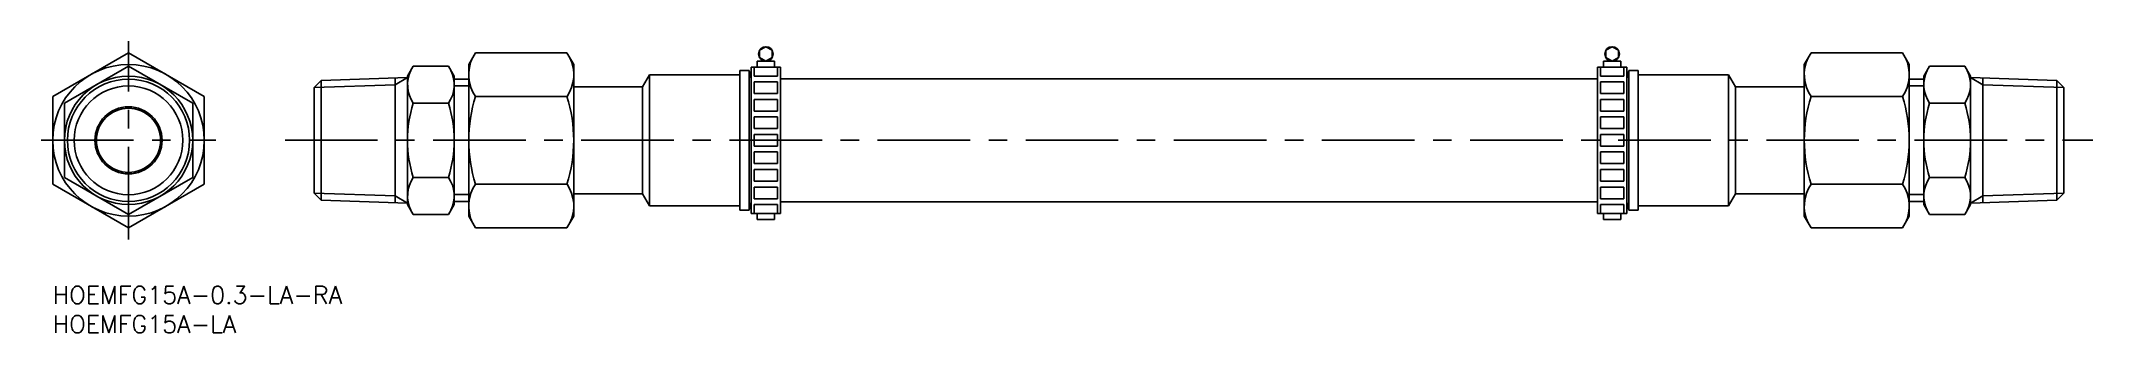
# Model space of a CAD drawing. Extents: x -2 to 350, y -8 to 42.
import ezdxf

# ---------------------------------------------------------------- set-up
doc = ezdxf.new("R2010")
doc.units = 0
doc.header["$LTSCALE"] = 0.5
doc.linetypes.add('CENTER', pattern=[50.8, 31.75, -6.35, 6.35, -6.35])
for name, color, linetype in [('MSM_CENTER', 1, 'CENTER'), ('MSM_CONTINUOUS', 7, 'CONTINUOUS'), ('MSM_NARROW', 5, 'CONTINUOUS'), ('MSM_PART_NUMBER', 7, 'CONTINUOUS')]:
    doc.layers.add(name, color=color, linetype=linetype)
doc.styles.get("Standard").update_dxf_attribs({"font": 'txt.shx', "height": 3, "bigfont": 'bigfont.shx'})

# ---------------------------------------------------------------- blocks, each defined once
blk = doc.blocks.new('*U11')
at = {"layer": 'MSM_PART_NUMBER'}
blk.add_text('HOEMFG15A-0.3-LA-RA', height=3, dxfattribs=at).set_placement((0, -3))
blk = doc.blocks.new('*U12')
at = {"layer": 'MSM_PART_NUMBER'}
blk.add_text('HOEMFG15A-LA', height=3, dxfattribs=at).set_placement((0, -8))

msp = doc.modelspace()

# ---------------------------------------------------------------- linework, layer by layer
at = {"layer": 'MSM_CENTER'}
for p, q in [((13, 8), (13, 42.02)), ((-2, 25.01), (28, 25.01)), ((39.84, 25.01), (349.84, 25.01))]:
    msp.add_line(p, q, dxfattribs=at)
at = {"layer": 'MSM_CONTINUOUS'}
for p, q in [((0, 32.52), (13, 40.02)), ((26, 32.52), (13, 40.02)), ((71.34, 38.01), (72.5, 40.02)), ((72.5, 40.02), (88.18, 40.02)), ((89.34, 38.01), (88.18, 40.02)), ((121.21, 40.44), (122.29, 41.06)), ((121.21, 39.19), (121.21, 40.44)), ((122.29, 38.56), (121.21, 39.19)), ((122.29, 41.06), (123.37, 40.44)), ((123.37, 39.19), (122.29, 38.56)), ((123.37, 40.44), (123.37, 39.19)), ((267.39, 41.06), (266.31, 40.44)), ((266.31, 40.44), (266.31, 39.19)), ((266.31, 39.19), (267.39, 38.56)), ((268.48, 40.44), (267.39, 41.06)), ((267.39, 38.56), (268.48, 39.19)), ((268.48, 39.19), (268.48, 40.44)), ((300.34, 38.01), (301.5, 40.02)), ((317.18, 40.02), (301.5, 40.02)), ((318.34, 38.01), (317.18, 40.02)), ((2, 31.36), (13, 37.71)), ((13, 37.71), (24, 31.36)), ((46.05, 35.25), (44.84, 34.04)), ((46.05, 35.25), (60.84, 35.76)), ((46.05, 35.25), (46.05, 14.78)), ((58.7, 35.69), (58.7, 14.33)), ((60.84, 36.01), (61.82, 37.71)), ((60.84, 36.01), (60.84, 14.01)), ((61.82, 37.71), (67.86, 37.71)), ((68.84, 36.01), (67.86, 37.71)), ((68.84, 36.01), (68.84, 14.01)), ((68.84, 35.49), (71.34, 35.49)), ((71.34, 38.01), (71.34, 12.01)), ((89.34, 38.01), (89.34, 12.01)), ((102.34, 36.21), (101.16, 34.16)), ((102.34, 36.21), (102.34, 13.81)), ((102.34, 36.21), (117.84, 36.21)), ((117.84, 36.96), (119.42, 36.96)), ((117.84, 36.96), (117.84, 13.06)), ((119.42, 36.96), (119.79, 35.56)), ((119.42, 36.96), (119.42, 13.06)), ((124.79, 37.56), (119.79, 37.56)), ((119.79, 37.56), (119.79, 12.46)), ((120.29, 37.56), (120.29, 36.01)), ((124.29, 36.01), (120.29, 36.01)), ((123.79, 38.56), (120.79, 38.56)), ((120.79, 38.56), (120.79, 37.56)), ((123.79, 38.56), (123.79, 37.56)), ((124.29, 37.56), (124.29, 36.01)), ((124.79, 37.56), (124.79, 12.46)), ((264.89, 35.56), (124.79, 35.56)), ((264.89, 37.56), (269.89, 37.56)), ((264.89, 37.56), (264.89, 12.46)), ((265.39, 37.56), (265.39, 36.01)), ((265.39, 36.01), (269.39, 36.01)), ((265.89, 38.56), (268.89, 38.56)), ((265.89, 38.56), (265.89, 37.56)), ((268.89, 38.56), (268.89, 37.56)), ((269.39, 37.56), (269.39, 36.01)), ((269.89, 37.56), (269.89, 12.46)), ((270.27, 36.96), (269.89, 35.56)), ((271.84, 36.96), (270.27, 36.96)), ((270.27, 13.06), (270.27, 36.96)), ((271.84, 36.96), (271.84, 13.06)), ((287.34, 36.21), (271.84, 36.21)), ((287.34, 13.81), (287.34, 36.21)), ((287.34, 36.21), (288.53, 34.16)), ((300.34, 12.01), (300.34, 38.01)), ((318.34, 12.01), (318.34, 38.01)), ((320.84, 35.49), (318.34, 35.49)), ((320.84, 36.01), (321.82, 37.71)), ((320.84, 14.01), (320.84, 36.01)), ((327.86, 37.71), (321.82, 37.71)), ((328.84, 36.01), (327.86, 37.71)), ((328.84, 14.01), (328.84, 36.01)), ((343.64, 35.25), (328.84, 35.76)), ((330.98, 14.33), (330.98, 35.69)), ((343.64, 14.78), (343.64, 35.25)), ((343.64, 35.25), (344.84, 34.04)), ((0, 17.51), (0, 32.52)), ((26, 17.51), (26, 32.52)), ((44.84, 15.98), (44.84, 34.04)), ((72.5, 32.52), (88.18, 32.52)), ((89.34, 34.16), (101.16, 34.16)), ((101.16, 34.16), (101.16, 15.86)), ((124.29, 35.01), (120.29, 35.01)), ((120.29, 35.01), (120.29, 33.01)), ((124.29, 33.01), (120.29, 33.01)), ((124.29, 32.01), (120.29, 32.01)), ((120.29, 32.01), (120.29, 30.01)), ((124.29, 35.01), (124.29, 33.01)), ((124.29, 32.01), (124.29, 30.01)), ((265.39, 35.01), (269.39, 35.01)), ((265.39, 35.01), (265.39, 33.01)), ((265.39, 33.01), (269.39, 33.01)), ((265.39, 32.01), (269.39, 32.01)), ((265.39, 32.01), (265.39, 30.01)), ((269.39, 35.01), (269.39, 33.01)), ((269.39, 32.01), (269.39, 30.01)), ((288.53, 15.86), (288.53, 34.16)), ((300.34, 34.16), (288.53, 34.16)), ((317.18, 32.52), (301.5, 32.52)), ((344.84, 34.04), (344.84, 15.98)), ((2, 18.66), (2, 31.36)), ((24, 18.66), (24, 31.36)), ((61.82, 31.36), (67.86, 31.36)), ((68.84, 31.36), (68.86, 31.36)), ((124.29, 30.01), (120.29, 30.01)), ((124.29, 29.01), (120.29, 29.01)), ((120.29, 29.01), (120.29, 27.01)), ((124.29, 29.01), (124.29, 27.01)), ((265.39, 30.01), (269.39, 30.01)), ((265.39, 29.01), (269.39, 29.01)), ((265.39, 29.01), (265.39, 27.01)), ((269.39, 29.01), (269.39, 27.01)), ((320.84, 31.36), (320.82, 31.36)), ((327.86, 31.36), (321.82, 31.36)), ((124.29, 27.01), (120.29, 27.01)), ((124.29, 26.01), (120.29, 26.01)), ((120.29, 26.01), (120.29, 24.01)), ((124.29, 26.01), (124.29, 24.01)), ((265.39, 27.01), (269.39, 27.01)), ((265.39, 26.01), (269.39, 26.01)), ((265.39, 26.01), (265.39, 24.01)), ((269.39, 26.01), (269.39, 24.01)), ((124.29, 24.01), (120.29, 24.01)), ((124.29, 23.01), (120.29, 23.01)), ((120.29, 21.01), (120.29, 23.01)), ((124.29, 21.01), (124.29, 23.01)), ((265.39, 24.01), (269.39, 24.01)), ((265.39, 23.01), (269.39, 23.01)), ((265.39, 21.01), (265.39, 23.01)), ((269.39, 21.01), (269.39, 23.01)), ((2, 18.66), (13, 12.31)), ((13, 12.31), (24, 18.66)), ((61.82, 18.66), (67.86, 18.66)), ((68.84, 18.66), (68.86, 18.66)), ((124.29, 21.01), (120.29, 21.01)), ((124.29, 20.01), (120.29, 20.01)), ((120.29, 18.01), (120.29, 20.01)), ((124.29, 18.01), (120.29, 18.01)), ((124.29, 18.01), (124.29, 20.01)), ((265.39, 21.01), (269.39, 21.01)), ((265.39, 20.01), (269.39, 20.01)), ((265.39, 18.01), (265.39, 20.01)), ((265.39, 18.01), (269.39, 18.01)), ((269.39, 18.01), (269.39, 20.01)), ((320.84, 18.66), (320.82, 18.66)), ((327.86, 18.66), (321.82, 18.66)), ((0, 17.51), (13, 10)), ((13, 10), (26, 17.51)), ((46.05, 14.78), (44.84, 15.98)), ((46.05, 14.78), (60.84, 14.26)), ((68.84, 14.53), (71.34, 14.53)), ((72.5, 17.51), (88.18, 17.51)), ((89.34, 15.86), (101.16, 15.86)), ((102.34, 13.81), (101.16, 15.86)), ((119.42, 13.06), (119.79, 14.46)), ((124.29, 17.01), (120.29, 17.01)), ((120.29, 15.01), (120.29, 17.01)), ((124.29, 15.01), (120.29, 15.01)), ((124.29, 15.01), (124.29, 17.01)), ((264.89, 14.46), (124.79, 14.46)), ((265.39, 17.01), (269.39, 17.01)), ((265.39, 15.01), (265.39, 17.01)), ((265.39, 15.01), (269.39, 15.01)), ((269.39, 15.01), (269.39, 17.01)), ((270.27, 13.06), (269.89, 14.46)), ((287.34, 13.81), (288.53, 15.86)), ((300.34, 15.86), (288.53, 15.86)), ((317.18, 17.51), (301.5, 17.51)), ((320.84, 14.53), (318.34, 14.53)), ((343.64, 14.78), (328.84, 14.26)), ((343.64, 14.78), (344.84, 15.98)), ((60.84, 14.01), (61.82, 12.31)), ((61.82, 12.31), (67.86, 12.31)), ((68.84, 14.01), (67.86, 12.31)), ((71.34, 12.01), (72.5, 10)), ((89.34, 12.01), (88.18, 10)), ((102.34, 13.81), (117.84, 13.81)), ((117.84, 13.06), (119.42, 13.06)), ((124.79, 12.46), (119.79, 12.46)), ((124.29, 14.01), (120.29, 14.01)), ((120.29, 12.46), (120.29, 14.01)), ((120.79, 11.46), (120.79, 12.46)), ((123.79, 11.46), (120.79, 11.46)), ((123.79, 11.46), (123.79, 12.46)), ((124.29, 12.46), (124.29, 14.01)), ((264.89, 12.46), (269.89, 12.46)), ((265.39, 14.01), (269.39, 14.01)), ((265.39, 12.46), (265.39, 14.01)), ((265.89, 11.46), (265.89, 12.46)), ((265.89, 11.46), (268.89, 11.46)), ((268.89, 11.46), (268.89, 12.46)), ((269.39, 12.46), (269.39, 14.01)), ((271.84, 13.06), (270.27, 13.06)), ((287.34, 13.81), (271.84, 13.81)), ((300.34, 12.01), (301.5, 10)), ((318.34, 12.01), (317.18, 10)), ((320.84, 14.01), (321.82, 12.31)), ((327.86, 12.31), (321.82, 12.31)), ((328.84, 14.01), (327.86, 12.31)), ((72.5, 10), (88.18, 10)), ((317.18, 10), (301.5, 10))]:
    msp.add_line(p, q, dxfattribs=at)
for centre, radius in [((122.29, 39.81), 1.25), ((267.39, 39.81), 1.25), ((13, 25.01), 13), ((13, 25.01), 11), ((13, 25.01), 10.48), ((13, 25.01), 5.75), ((13, 25.01), 5.5)]:
    msp.add_circle(centre, radius, dxfattribs=at)
for centre, radius, start, end in [((77.99, 36.27), 6.65, 154.3842, 214.3842), ((82.7, 36.27), 6.65, 325.6158, 25.6158), ((306.99, 36.27), 6.65, 154.3842, 214.3842), ((311.7, 36.27), 6.65, 325.6158, 25.6158), ((66.47, 34.54), 5.62, 154.3842, 214.3842), ((63.22, 34.54), 5.62, 325.6158, 25.6158), ((326.47, 34.54), 5.62, 154.3842, 214.3842), ((323.22, 34.54), 5.62, 325.6158, 25.6158), ((96.18, 25.01), 24.84, 162.412, 197.588), ((64.5, 25.01), 24.84, 342.412, 17.588), ((325.18, 25.01), 24.84, 162.412, 197.588), ((293.5, 25.01), 24.84, 342.412, 17.588), ((81.86, 25.01), 21.02, 162.412, 197.588), ((47.82, 25.01), 21.02, 342.412, 17.588), ((341.86, 25.01), 21.02, 162.412, 197.588), ((307.82, 25.01), 21.02, 342.412, 17.588), ((66.47, 15.48), 5.62, 145.6158, 205.6158), ((63.22, 15.48), 5.62, 334.3842, 34.3842), ((326.47, 15.48), 5.62, 145.6158, 205.6158), ((323.22, 15.48), 5.62, 334.3842, 34.3842), ((77.99, 13.75), 6.65, 145.6158, 205.6158), ((82.7, 13.75), 6.65, 334.3842, 34.3842), ((306.99, 13.75), 6.65, 145.6158, 205.6158), ((311.7, 13.75), 6.65, 334.3842, 34.3842)]:
    msp.add_arc(centre, radius, start, end, dxfattribs=at)
at = {"layer": 'MSM_NARROW'}
for p, q in [((60.84, 35.76), (58.7, 34.53)), ((328.84, 35.76), (330.98, 34.53)), ((58.7, 34.53), (44.84, 34.04)), ((68.84, 34.33), (71.34, 34.33)), ((318.34, 34.33), (320.84, 34.33)), ((330.98, 34.53), (344.84, 34.04)), ((58.7, 15.5), (44.84, 15.98)), ((60.84, 14.26), (58.7, 15.5)), ((68.84, 15.7), (71.34, 15.7)), ((318.34, 15.7), (320.84, 15.7)), ((328.84, 14.26), (330.98, 15.5)), ((330.98, 15.5), (344.84, 15.98))]:
    msp.add_line(p, q, dxfattribs=at)
msp.add_circle((13, 25.01), 9.32, dxfattribs=at)

# ---------------------------------------------------------------- block references
at = {"layer": 'MSM_CONTINUOUS'}
for name in ['*U11', '*U12']:
    msp.add_blockref(name, (0, 0), dxfattribs=at)

doc.saveas('drawing.dxf')
